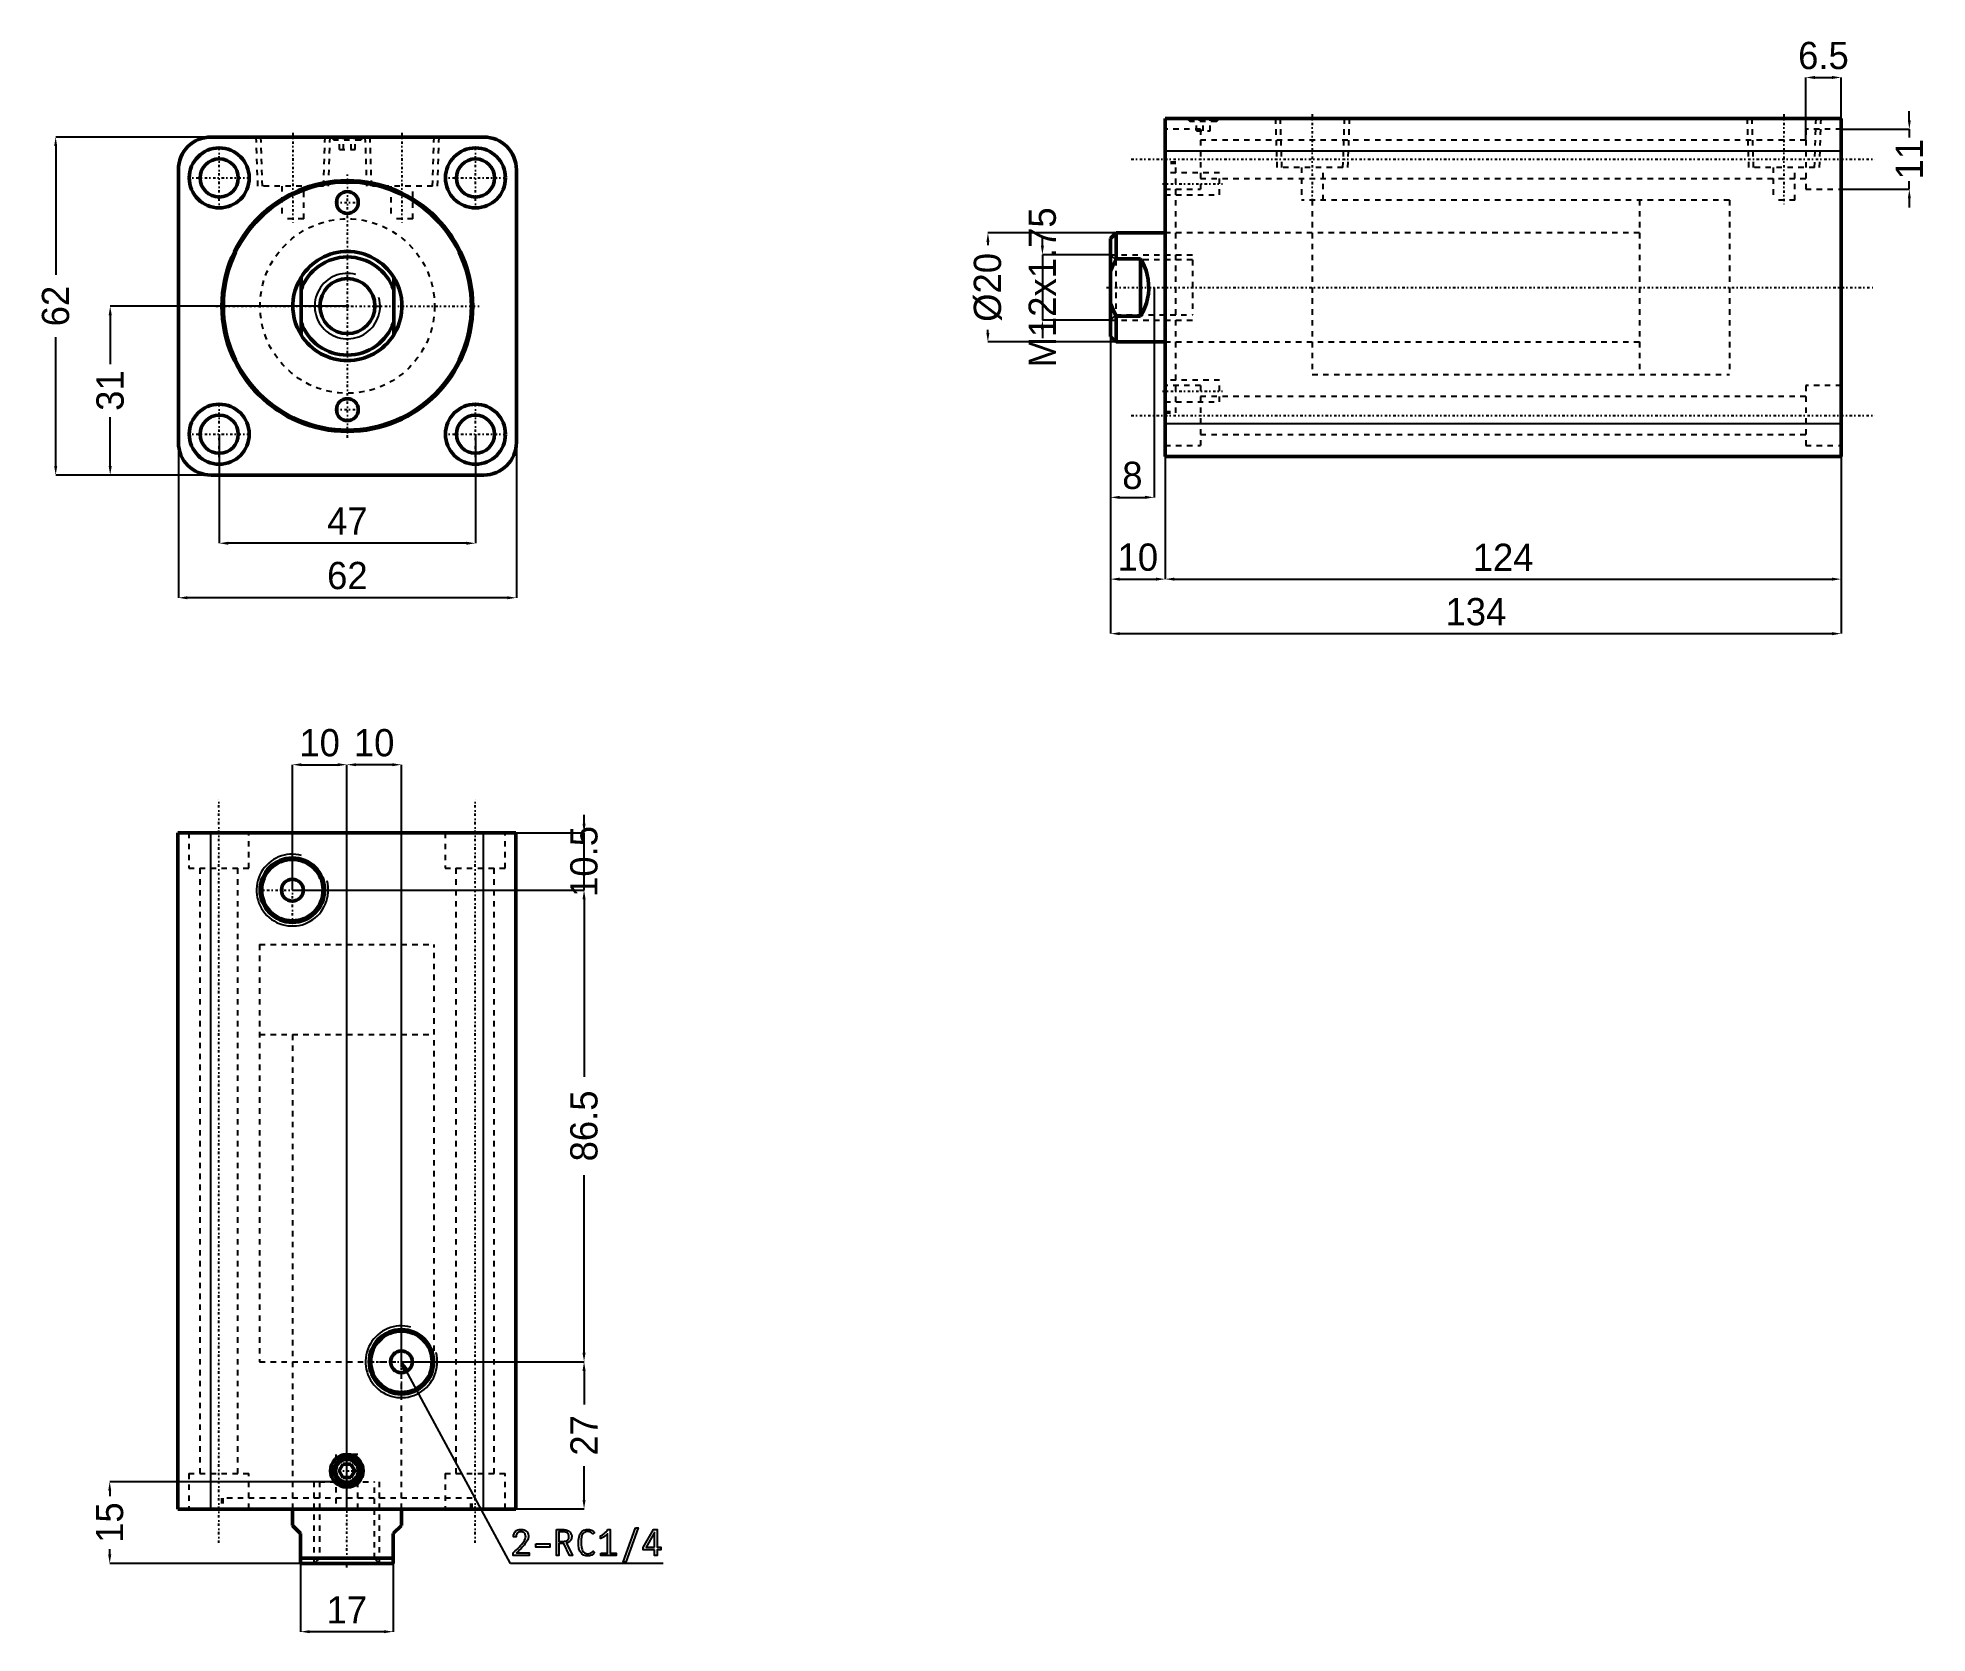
# Model space of a CAD drawing. Header units: millimetres. Extents: x -57 to 290, y -243 to 49.
import ezdxf

# ---------------------------------------------------------------- set-up
doc = ezdxf.new("R2010")
doc.units = ezdxf.units.MM
doc.linetypes.add('Center', pattern=[1.5, 0.45, -0.5, 0.05, -0.5])
doc.linetypes.add('Dashed', pattern=[2, 1, -1])
for name, color, linetype, lineweight in [('2d ConnectionPoints', 7, 'Continuous', 50), ('AM_0', 7, 'Continuous', 50), ('AM_4', 3, 'Continuous', 25), ('AM_5', 3, 'Continuous', 25), ('AM_7', 7, 'Center', 25), ('AM_9', 6, 'Dashed', 25)]:
    doc.layers.add(name, color=color, linetype=linetype, lineweight=lineweight)
doc.dimstyles.new('ISO-25', dxfattribs={"dimtxt": 2.5, "dimasz": 2.5, "dimexe": 1.25, "dimexo": 0.625, "dimtad": 1, "dimtxsty": 'Standard', "dimcen": 2.5, "dimadec": 0, "dimazin": 0, "dimtfac": 1, "dimtmove": 0, "dimatfit": 3, "dimfxl": 1, "dimarcsym": 0})

# ---------------------------------------------------------------- blocks, each defined once
blk = doc.blocks.new('1_RODcxhc2_a_sd_32_60_IN_0_in_CXHC2_A_IN_SD_32_60ST_0_0__0')
at = {"layer": 'AM_0'}
for p, q in [((-8.5, -5.27), (-8.5, 5.27)), ((8.5, 5.27), (8.5, -5.27))]:
    blk.add_line(p, q, dxfattribs=at)
for points in [[(-8.5, 5.27), (-8.93, 4.51), (-9.29, 3.71), (-9.57, 2.89), (-9.79, 2.04), (-9.93, 1.18), (-10, 0.31), (-9.98, -0.56), (-9.9, -1.43), (-9.74, -2.29), (-9.5, -3.13), (-9.19, -3.94), (-8.81, -4.73), (-8.5, -5.27)], [(8.5, -5.27), (8.93, -4.51), (9.29, -3.71), (9.57, -2.89), (9.79, -2.04), (9.93, -1.18), (10, -0.31), (9.98, 0.56), (9.9, 1.43), (9.74, 2.29), (9.5, 3.13), (9.19, 3.94), (8.81, 4.73), (8.5, 5.27)]]:
    blk.add_lwpolyline(points, dxfattribs=at)
blk.add_circle((0, 0), 5.05, dxfattribs=at)
for radius, start, end in [(10, 31.7883, 148.2117), (9, 19.1881, 160.8119), (9, 199.1881, 340.8119), (10, 211.7883, 328.2117)]:
    blk.add_arc((0, 0), radius, start, end, dxfattribs=at)
at = {"layer": 'AM_5'}
blk.add_arc((0, 0), 6, 75, 15, dxfattribs=at)
blk = doc.blocks.new('2_bodycxhc2_a_sd_32_60_ASD_0_in_CXHC2_A_IN_SD_32_60ST_0_0__0')
at = {"layer": 'AM_0'}
for p, q in [((25, 31), (-25, 31)), ((-31, 25), (-31, -25)), ((31, -25), (31, 25)), ((-25, -31), (25, -31))]:
    blk.add_line(p, q, dxfattribs=at)
for centre, radius in [((-23.5, 23.5), 5.5), ((23.5, 23.5), 5.5), ((-23.5, 23.5), 3.5), ((23.5, 23.5), 3.5), ((0, 0), 23), ((0, 0), 22.75), ((0, 19), 2), ((0, -19), 2), ((-23.5, -23.5), 5.5), ((-23.5, -23.5), 3.5), ((23.5, -23.5), 5.5), ((23.5, -23.5), 3.5)]:
    blk.add_circle(centre, radius, dxfattribs=at)
for centre, start, end in [((-25, 25), 90, 180), ((25, 25), 0, 90), ((-25, -25), 180, 270), ((25, -25), 270, 360)]:
    blk.add_arc(centre, 6, start, end, dxfattribs=at)
at = {"layer": 'AM_5', "linetype": 'Dashed'}
for p, q in [((-16.77, 31), (-16.48, 22)), ((-3.23, 31), (-3.52, 22)), ((3.23, 31), (3.52, 22)), ((16.77, 31), (16.48, 22))]:
    blk.add_line(p, q, dxfattribs=at)
at = {"layer": 'AM_7'}
for p, q in [((-10, 31.75), (-10, 15.25)), ((10, 31.75), (10, 15.25)), ((-23.5, 17.73), (-23.5, 29.27)), ((0, 31.03), (0, 30.37)), ((23.5, 17.73), (23.5, 29.27)), ((-29.27, 23.5), (-17.73, 23.5)), ((0, -24.15), (0, 24.15)), ((17.73, 23.5), (29.27, 23.5)), ((-2.1, 19), (2.1, 19)), ((-24.15, 0), (24.15, 0)), ((-23.5, -29.27), (-23.5, -17.73)), ((-2.1, -19), (2.1, -19)), ((23.5, -29.27), (23.5, -17.73)), ((-29.27, -23.5), (-17.73, -23.5)), ((17.73, -23.5), (29.27, -23.5))]:
    blk.add_line(p, q, dxfattribs=at)
at = {"layer": 'AM_9'}
for p, q in [((-15.91, 31), (-15.63, 22)), ((-4.37, 22), (-4.09, 31)), ((-3, 31), (-2.4, 30.4)), ((-2.1, 30.7), (-2.4, 30.4)), ((2.4, 30.4), (-2.4, 30.4)), ((2.1, 30.7), (-2.1, 30.7)), ((-1.44, 28.7), (-1.44, 30.7)), ((-1.44, 28.7), (1.44, 28.7)), ((-0.72, 28.7), (-0.72, 30.7)), ((0.72, 28.7), (0.72, 30.7)), ((1.44, 28.7), (1.44, 30.7)), ((2.4, 30.4), (2.1, 30.7)), ((2.4, 30.4), (3, 31)), ((4.09, 31), (4.37, 22)), ((15.63, 22), (15.91, 31)), ((-4.37, 22), (-15.63, 22)), ((-12, 22), (-12, 16)), ((-8, 16), (-8, 22)), ((15.63, 22), (4.37, 22)), ((8, 22), (8, 16)), ((12, 16), (12, 22)), ((-8, 16), (-12, 16)), ((12, 16), (8, 16))]:
    blk.add_line(p, q, dxfattribs=at)
blk.add_circle((0, 0), 16, dxfattribs=at)
blk = doc.blocks.new('*D3')
at = {"layer": 'AM_5', "color": 0, "lineweight": -2}
for p, q in [((-23.5, -23.5), (-23.5, -43.5)), ((23.5, -23.5), (23.5, -43.5)), ((21.83, -43.5), (-21.83, -43.5))]:
    blk.add_line(p, q, dxfattribs=at)
at = {"layer": 'AM_5', "color": 0}
for points in [[(-21.83, -43.22), (-21.83, -43.78), (-23.5, -43.5)], [(21.83, -43.78), (21.83, -43.22), (23.5, -43.5)]]:
    blk.add_solid(points, dxfattribs=at)
at = {"layer": 'Defpoints', "color": 0}
for p in [(-23.5, -23.5), (23.5, -23.5), (-23.5, -43.5)]:
    blk.add_point(p, dxfattribs=at)
at = {"layer": 'AM_5', "color": 0, "insert": (0, -39.41), "char_height": 5, "attachment_point": 5}
blk.add_mtext('47', dxfattribs=at)
blk = doc.blocks.new('*D4')
at = {"layer": 'AM_5', "color": 0, "lineweight": -2}
for p, q in [((-31, 0), (-31, -53.5)), ((31, 0), (31, -53.5)), ((29.33, -53.5), (-29.33, -53.5))]:
    blk.add_line(p, q, dxfattribs=at)
at = {"layer": 'AM_5', "color": 0}
for points in [[(-29.33, -53.22), (-29.33, -53.78), (-31, -53.5)], [(29.33, -53.78), (29.33, -53.22), (31, -53.5)]]:
    blk.add_solid(points, dxfattribs=at)
at = {"layer": 'Defpoints', "color": 0}
for p in [(-31, 0), (31, 0), (-31, -53.5)]:
    blk.add_point(p, dxfattribs=at)
at = {"layer": 'AM_5', "color": 0, "insert": (0, -49.45), "char_height": 5, "attachment_point": 5}
blk.add_mtext('62', dxfattribs=at)
blk = doc.blocks.new('*D5')
at = {"layer": 'AM_5', "color": 0, "lineweight": -2}
for p, q in [((0, 0), (-43.5, 0)), ((-43.5, -1.67), (-43.5, -10.65)), ((-43.5, -29.33), (-43.5, -20.35)), ((0, -31), (-43.5, -31))]:
    blk.add_line(p, q, dxfattribs=at)
at = {"layer": 'AM_5', "color": 0}
for points in [[(-43.22, -1.67), (-43.78, -1.67), (-43.5, 0)], [(-43.78, -29.33), (-43.22, -29.33), (-43.5, -31)]]:
    blk.add_solid(points, dxfattribs=at)
at = {"layer": 'Defpoints', "color": 0}
for p in [(0, 0), (-43.5, -31), (0, -31)]:
    blk.add_point(p, dxfattribs=at)
at = {"layer": 'AM_5', "color": 0, "insert": (-43.5, -15.5), "char_height": 5, "attachment_point": 5, "rotation": 90}
blk.add_mtext('31', dxfattribs=at)
blk = doc.blocks.new('*D6')
at = {"layer": 'AM_5', "color": 0, "lineweight": -2}
for p, q in [((0, 31), (-53.5, 31)), ((-53.5, 29.33), (-53.5, 5.72)), ((-53.5, -29.33), (-53.5, -5.72)), ((0, -31), (-53.5, -31))]:
    blk.add_line(p, q, dxfattribs=at)
at = {"layer": 'AM_5', "color": 0}
for points in [[(-53.22, 29.33), (-53.78, 29.33), (-53.5, 31)], [(-53.78, -29.33), (-53.22, -29.33), (-53.5, -31)]]:
    blk.add_solid(points, dxfattribs=at)
at = {"layer": 'Defpoints', "color": 0}
for p in [(0, 31), (-53.5, -31), (0, -31)]:
    blk.add_point(p, dxfattribs=at)
at = {"layer": 'AM_5', "color": 0, "insert": (-53.5, 0), "char_height": 5, "attachment_point": 5, "rotation": 90}
blk.add_mtext('62', dxfattribs=at)
blk = doc.blocks.new('1_RODcxhc2_a_sd_32_60_IN_0_in_CXHC2_A_IN_SD_32_60ST_0_0__2')
at = {"layer": 'AM_0'}
for p, q in [((-9, 10), (-10, 9)), ((-10, 9), (-10, -9)), ((0, 10), (-9, 10)), ((-9, 10), (-9, 5.27)), ((-4.5, 5.27), (-9, 5.27)), ((-4.5, 5.27), (-4.5, -5.27)), ((-9, -5.27), (-4.5, -5.27)), ((-9, -5.27), (-9, -10)), ((-10, -9), (-9, -10)), ((-9, -10), (0, -10))]:
    blk.add_line(p, q, dxfattribs=at)
for points in [[(-9, 5.27), (-9.55, 4.14), (-10, 2.96)], [(-4.5, -5.27), (-4.07, -4.51), (-3.71, -3.71), (-3.43, -2.89), (-3.21, -2.04), (-3.07, -1.18), (-3, -0.31), (-3.02, 0.56), (-3.1, 1.43), (-3.26, 2.29), (-3.5, 3.13), (-3.81, 3.94), (-4.19, 4.73), (-4.5, 5.27)], [(-10, -2.96), (-9.55, -4.13), (-9, -5.27)]]:
    blk.add_lwpolyline(points, dxfattribs=at)
at = {"layer": 'AM_5', "linetype": 'Dashed'}
for p, q in [((-10, 6), (5, 6)), ((-10, -6), (5, -6))]:
    blk.add_line(p, q, dxfattribs=at)
at = {"layer": 'AM_9'}
for p, q in [((103.5, 16), (87, 16)), ((87, 16), (87, -16)), ((103.5, 16), (103.5, -16)), ((87, 10), (0, 10)), ((-9.05, 5.05), (-10, 6)), ((5, 5.05), (-9.05, 5.05)), ((-9.05, 5.05), (-9.05, -5.05)), ((5, 5.05), (5, -5.05)), ((-10, -6), (-9.05, -5.05)), ((-9.05, -5.05), (5, -5.05)), ((0, -10), (87, -10)), ((87, -16), (103.5, -16))]:
    blk.add_line(p, q, dxfattribs=at)
blk = doc.blocks.new('2_bodycxhc2_a_sd_32_60_ASD_0_in_CXHC2_A_IN_SD_32_60ST_0_0__2')
at = {"layer": 'AM_0'}
for p, q in [((124, 31), (0, 31)), ((0, -31), (0, 31)), ((124, -31), (124, 31)), ((124, -31), (0, -31))]:
    blk.add_line(p, q, dxfattribs=at)
at = {"layer": 'AM_4'}
for p, q in [((124, 25), (0, 25)), ((124, -25), (0, -25))]:
    blk.add_line(p, q, dxfattribs=at)
at = {"layer": 'AM_5', "linetype": 'Dashed'}
for p, q in [((20.23, 31), (20.52, 22)), ((33.77, 31), (33.48, 22)), ((106.73, 31), (107.02, 22)), ((120.27, 31), (119.98, 22))]:
    blk.add_line(p, q, dxfattribs=at)
at = {"layer": 'AM_7'}
for p, q in [((27, 31.75), (27, 15.25)), ((113.5, 31.75), (113.5, 15.25)), ((7, 31.03), (7, 30.37)), ((-6.2, 23.5), (130.2, 23.5)), ((-0.5, 19), (10.5, 19)), ((-10.75, 0), (130.2, 0)), ((-0.5, -19), (10.5, -19)), ((-6.2, -23.5), (130.2, -23.5))]:
    blk.add_line(p, q, dxfattribs=at)
at = {"layer": 'AM_9'}
for p, q in [((6.5, 29), (0, 29)), ((4, 31), (4.6, 30.4)), ((4.9, 30.7), (4.6, 30.4)), ((9.4, 30.4), (4.6, 30.4)), ((9.1, 30.7), (4.9, 30.7)), ((5.75, 28.7), (5.75, 30.7)), ((5.75, 28.7), (8.25, 28.7)), ((6.5, 29), (6.5, 18)), ((7, 28.7), (7, 30.7)), ((8.25, 28.7), (8.25, 30.7)), ((9.4, 30.4), (9.1, 30.7)), ((9.4, 30.4), (10, 31)), ((21.09, 31), (21.37, 22)), ((32.63, 22), (32.91, 31)), ((107.59, 31), (107.87, 22)), ((124, 29), (117.5, 29)), ((117.5, 29), (117.5, 18)), ((119.13, 22), (119.41, 31)), ((117.5, 27), (6.5, 27)), ((2, 23), (0, 23)), ((2, 22.75), (0, 22.75)), ((10, 21), (0, 21)), ((2, -23), (2, 23)), ((10, 17), (10, 21)), ((32.63, 22), (21.37, 22)), ((25, 22), (25, 16)), ((29, 16), (29, 22)), ((119.13, 22), (107.87, 22)), ((111.5, 22), (111.5, 16)), ((115.5, 16), (115.5, 22)), ((0, 18), (6.5, 18)), ((6.5, 20), (117.5, 20)), ((117.5, 18), (124, 18)), ((0, 17), (10, 17)), ((103.5, 16), (25, 16)), ((27, 16), (27, -16)), ((103.5, 16), (103.5, -16)), ((115.5, 16), (111.5, 16)), ((27, 10), (0, 10)), ((0, -10), (27, -10)), ((10, -17), (0, -17)), ((10, -21), (10, -17)), ((27, -16), (103.5, -16)), ((6.5, -18), (0, -18)), ((6.5, -18), (6.5, -29)), ((117.5, -20), (6.5, -20)), ((124, -18), (117.5, -18)), ((117.5, -18), (117.5, -29)), ((0, -21), (10, -21)), ((0, -22.75), (2, -22.75)), ((0, -23), (2, -23)), ((6.5, -27), (117.5, -27)), ((0, -29), (6.5, -29)), ((117.5, -29), (124, -29))]:
    blk.add_line(p, q, dxfattribs=at)
blk = doc.blocks.new('*D18')
at = {"layer": 'AM_5', "color": 0, "lineweight": -2}
for p, q in [((286.48, 34.09), (286.48, 35.75)), ((273.98, 32.42), (286.48, 32.42)), ((286.48, 32.42), (286.48, 30.92)), ((273.98, 21.42), (286.48, 21.42)), ((286.48, 21.42), (286.48, 22.92)), ((286.48, 19.75), (286.48, 18.09))]:
    blk.add_line(p, q, dxfattribs=at)
at = {"layer": 'AM_5', "color": 0}
for points in [[(286.2, 34.09), (286.76, 34.09), (286.48, 32.42)], [(286.76, 19.75), (286.2, 19.75), (286.48, 21.42)]]:
    blk.add_solid(points, dxfattribs=at)
at = {"layer": 'Defpoints', "color": 0}
for p in [(273.98, 32.42), (273.98, 21.42), (286.48, 21.42)]:
    blk.add_point(p, dxfattribs=at)
at = {"layer": 'AM_5', "color": 0, "insert": (286.48, 26.92), "char_height": 5, "attachment_point": 5, "rotation": 90}
blk.add_mtext('11', dxfattribs=at)
blk = doc.blocks.new('*D19')
at = {"layer": 'AM_5', "color": 0, "lineweight": -2}
for p, q in [((267.48, 30.42), (267.48, 41.92)), ((269.15, 41.92), (272.31, 41.92)), ((273.98, 32.42), (273.98, 41.92))]:
    blk.add_line(p, q, dxfattribs=at)
at = {"layer": 'AM_5', "color": 0}
for points in [[(269.15, 42.2), (269.15, 41.64), (267.48, 41.92)], [(272.31, 41.64), (272.31, 42.2), (273.98, 41.92)]]:
    blk.add_solid(points, dxfattribs=at)
at = {"layer": 'Defpoints', "color": 0}
for p in [(273.98, 41.92), (273.98, 32.42), (267.48, 30.42)]:
    blk.add_point(p, dxfattribs=at)
at = {"layer": 'AM_5', "color": 0, "insert": (270.73, 45.92), "char_height": 5, "attachment_point": 5}
blk.add_mtext('6.5', dxfattribs=at)
blk = doc.blocks.new('*D20')
at = {"layer": 'AM_5', "color": 0, "lineweight": -2}
for p, q in [((149.98, 3.42), (149.98, -50.08)), ((273.98, 3.42), (273.98, -50.08)), ((151.65, -50.08), (272.31, -50.08))]:
    blk.add_line(p, q, dxfattribs=at)
at = {"layer": 'AM_5', "color": 0}
for points in [[(151.65, -49.8), (151.65, -50.36), (149.98, -50.08)], [(272.31, -50.36), (272.31, -49.8), (273.98, -50.08)]]:
    blk.add_solid(points, dxfattribs=at)
at = {"layer": 'Defpoints', "color": 0}
for p in [(149.98, 3.42), (273.98, 3.42), (273.98, -50.08)]:
    blk.add_point(p, dxfattribs=at)
at = {"layer": 'AM_5', "color": 0, "insert": (211.98, -46.08), "char_height": 5, "attachment_point": 5}
blk.add_mtext('124', dxfattribs=at)
blk = doc.blocks.new('*D21')
at = {"layer": 'AM_5', "color": 0, "lineweight": -2}
for p, q in [((139.98, 3.42), (139.98, -60.08)), ((273.98, 3.42), (273.98, -60.08)), ((141.65, -60.08), (272.31, -60.08))]:
    blk.add_line(p, q, dxfattribs=at)
at = {"layer": 'AM_5', "color": 0}
for points in [[(141.65, -59.8), (141.65, -60.36), (139.98, -60.08)], [(272.31, -60.36), (272.31, -59.8), (273.98, -60.08)]]:
    blk.add_solid(points, dxfattribs=at)
at = {"layer": 'Defpoints', "color": 0}
for p in [(139.98, 3.42), (273.98, 3.42), (273.98, -60.08)]:
    blk.add_point(p, dxfattribs=at)
at = {"layer": 'AM_5', "color": 0, "insert": (206.98, -56.08), "char_height": 5, "attachment_point": 5}
blk.add_mtext('134', dxfattribs=at)
blk = doc.blocks.new('*D22')
at = {"layer": 'AM_5', "color": 0, "lineweight": -2}
for p, q in [((139.98, 3.42), (139.98, -35.08)), ((147.98, 3.42), (147.98, -35.08)), ((141.65, -35.08), (146.31, -35.08))]:
    blk.add_line(p, q, dxfattribs=at)
at = {"layer": 'AM_5', "color": 0}
for points in [[(141.65, -34.8), (141.65, -35.36), (139.98, -35.08)], [(146.31, -35.36), (146.31, -34.8), (147.98, -35.08)]]:
    blk.add_solid(points, dxfattribs=at)
at = {"layer": 'Defpoints', "color": 0}
for p in [(139.98, 3.42), (147.98, 3.42), (147.98, -35.08)]:
    blk.add_point(p, dxfattribs=at)
at = {"layer": 'AM_5', "color": 0, "insert": (143.98, -31.08), "char_height": 5, "attachment_point": 5}
blk.add_mtext('8', dxfattribs=at)
blk = doc.blocks.new('*D23')
at = {"layer": 'AM_5', "color": 0, "lineweight": -2}
for p, q in [((139.98, 3.42), (139.98, -50.08)), ((149.98, 3.42), (149.98, -50.08)), ((141.65, -50.08), (148.31, -50.08))]:
    blk.add_line(p, q, dxfattribs=at)
at = {"layer": 'AM_5', "color": 0}
for points in [[(141.65, -49.8), (141.65, -50.36), (139.98, -50.08)], [(148.31, -50.36), (148.31, -49.8), (149.98, -50.08)]]:
    blk.add_solid(points, dxfattribs=at)
at = {"layer": 'Defpoints', "color": 0}
for p in [(139.98, 3.42), (149.98, 3.42), (149.98, -50.08)]:
    blk.add_point(p, dxfattribs=at)
at = {"layer": 'AM_5', "color": 0, "insert": (144.98, -46.08), "char_height": 5, "attachment_point": 5}
blk.add_mtext('10', dxfattribs=at)
blk = doc.blocks.new('*D24')
at = {"layer": 'AM_5', "color": 0, "lineweight": -2}
for p, q in [((140.98, 13.42), (117.48, 13.42)), ((117.48, 11.75), (117.48, 11.17)), ((117.48, -4.91), (117.48, -4.33)), ((140.98, -6.58), (117.48, -6.58))]:
    blk.add_line(p, q, dxfattribs=at)
at = {"layer": 'AM_5', "color": 0}
for points in [[(117.76, 11.75), (117.2, 11.75), (117.48, 13.42)], [(117.2, -4.91), (117.76, -4.91), (117.48, -6.58)]]:
    blk.add_solid(points, dxfattribs=at)
at = {"layer": 'Defpoints', "color": 0}
for p in [(140.98, 13.42), (117.48, -6.58), (140.98, -6.58)]:
    blk.add_point(p, dxfattribs=at)
at = {"layer": 'AM_5', "color": 0, "insert": (117.48, 3.42), "char_height": 5, "attachment_point": 5, "rotation": 90}
blk.add_mtext('Ø20', dxfattribs=at)
blk = doc.blocks.new('*D25')
at = {"layer": 'AM_5', "color": 0, "lineweight": -2}
for p, q in [((127.48, 11.09), (127.48, 12.75)), ((139.98, 9.42), (127.48, 9.42)), ((127.48, 9.42), (127.48, -2.58)), ((139.98, -2.58), (127.48, -2.58)), ((127.48, -4.25), (127.48, -5.91))]:
    blk.add_line(p, q, dxfattribs=at)
at = {"layer": 'AM_5', "color": 0}
for points in [[(127.2, 11.09), (127.76, 11.09), (127.48, 9.42)], [(127.76, -4.25), (127.2, -4.25), (127.48, -2.58)]]:
    blk.add_solid(points, dxfattribs=at)
at = {"layer": 'Defpoints', "color": 0}
for p in [(139.98, 9.42), (127.48, -2.58), (139.98, -2.58)]:
    blk.add_point(p, dxfattribs=at)
at = {"layer": 'AM_5', "color": 0, "insert": (127.48, 3.42), "char_height": 5, "attachment_point": 5, "rotation": 90}
blk.add_mtext('M12x1.75', dxfattribs=at)
blk = doc.blocks.new('1_RODcxhc2_a_sd_32_60_IN_0_in_CXHC2_A_IN_SD_32_60ST_0_0__4')
at = {"layer": 'AM_0'}
for p, q in [((-10, 0), (-10, -3)), ((10, -3), (10, 0)), ((-8.5, -4.5), (-10, -3)), ((10, -3), (8.5, -4.5)), ((-8.5, -10), (-8.5, -4.5)), ((8.5, -4.5), (8.5, -10)), ((-8.5, -9), (8.5, -9)), ((-8.5, -10), (8.5, -10))]:
    blk.add_line(p, q, dxfattribs=at)
at = {"layer": 'AM_5', "linetype": 'Dashed'}
for p, q in [((-6, -10), (-6, 5)), ((6, -10), (6, 5))]:
    blk.add_line(p, q, dxfattribs=at)
at = {"layer": 'AM_7'}
blk.add_line((0, -10.75), (0, 130.2), dxfattribs=at)
at = {"layer": 'AM_9'}
for p, q in [((-16, 103.5), (16, 103.5)), ((-16, 103.5), (-16, 87)), ((16, 87), (16, 103.5)), ((-16, 87), (16, 87)), ((-10, 87), (-10, 0)), ((10, 0), (10, 87)), ((-5.053, 5), (5.053, 5)), ((-5.053, 5), (-5.053, -9.053)), ((5.053, -9.053), (5.053, 5)), ((-5.053, -9.053), (-6, -10)), ((-5.053, -9.053), (5.053, -9.053)), ((6, -10), (5.053, -9.053))]:
    blk.add_line(p, q, dxfattribs=at)
blk = doc.blocks.new('2_bodycxhc2_a_sd_32_60_ASD_0_in_CXHC2_A_IN_SD_32_60ST_0_0__4')
at = {"layer": 'AM_0'}
for p, q in [((-31, 124), (-31, 0)), ((31, 124), (-31, 124)), ((31, 124), (31, 0)), ((-0.72, 8.25), (-1.44, 7)), ((-1.44, 7), (-0.72, 5.75)), ((0.72, 8.25), (-0.72, 8.25)), ((1.44, 7), (0.72, 8.25)), ((0.72, 5.75), (1.44, 7)), ((-0.72, 5.75), (0.72, 5.75)), ((31, 0), (-31, 0))]:
    blk.add_line(p, q, dxfattribs=at)
for centre, radius in [((-10, 113.5), 5.91), ((-10, 113.5), 5.63), ((-10, 113.5), 2), ((10, 27), 5.91), ((10, 27), 5.63), ((10, 27), 2), ((0, 7), 3), ((0, 7), 2.4), ((0, 7), 2.1)]:
    blk.add_circle(centre, radius, dxfattribs=at)
at = {"layer": 'AM_4'}
for p, q in [((-25, 124), (-25, 0)), ((25, 124), (25, 0))]:
    blk.add_line(p, q, dxfattribs=at)
at = {"layer": 'AM_5'}
for centre in [(-10, 113.5), (10, 27)]:
    blk.add_arc(centre, 6.58, 75, 15, dxfattribs=at)
at = {"layer": 'AM_7'}
for p, q in [((-23.5, -6.2), (-23.5, 130.2)), ((23.5, -6.2), (23.5, 130.2)), ((-10, 107.29), (-10, 119.71)), ((-16.21, 113.5), (-3.79, 113.5)), ((10, 20.79), (10, 33.21)), ((3.79, 27), (16.21, 27)), ((-3.15, 7), (3.15, 7))]:
    blk.add_line(p, q, dxfattribs=at)
at = {"layer": 'AM_9'}
for p, q in [((-29, 124), (-29, 117.5)), ((-18, 117.5), (-18, 124)), ((18, 124), (18, 117.5)), ((29, 117.5), (29, 124)), ((-29, 117.5), (-18, 117.5)), ((-27, 117.5), (-27, 6.5)), ((-20, 6.5), (-20, 117.5)), ((18, 117.5), (29, 117.5)), ((20, 117.5), (20, 6.5)), ((27, 6.5), (27, 117.5)), ((-16, 103.5), (16, 103.5)), ((-16, 103.5), (-16, 27)), ((16, 27), (16, 103.5)), ((-16, 27), (16, 27)), ((-10, 27), (-10, 0)), ((10, 0), (10, 27)), ((2, 10), (-2, 10)), ((-2, 10), (-2, 0)), ((2, 0), (2, 10)), ((-29, 6.5), (-18, 6.5)), ((-29, 6.5), (-29, 0)), ((-18, 0), (-18, 6.5)), ((18, 6.5), (29, 6.5)), ((18, 6.5), (18, 0)), ((29, 0), (29, 6.5)), ((23, 2), (-23, 2)), ((-23, 2), (-23, 0)), ((-22.75, 2), (-22.75, 0)), ((22.75, 0), (22.75, 2)), ((23, 0), (23, 2))]:
    blk.add_line(p, q, dxfattribs=at)
blk = doc.blocks.new('*D36')
at = {"layer": 'AM_5', "color": 0, "lineweight": -2}
for p, q in [((-8.59, -225.11), (-8.59, -243.11)), ((8.41, -225.11), (8.41, -243.11)), ((6.74, -243.11), (-6.92, -243.11))]:
    blk.add_line(p, q, dxfattribs=at)
at = {"layer": 'AM_5', "color": 0}
for points in [[(-6.92, -242.84), (-6.92, -243.39), (-8.59, -243.11)], [(6.74, -243.39), (6.74, -242.84), (8.41, -243.11)]]:
    blk.add_solid(points, dxfattribs=at)
at = {"layer": 'Defpoints', "color": 0}
for p in [(-8.59, -225.11), (8.41, -225.11), (-8.59, -243.11)]:
    blk.add_point(p, dxfattribs=at)
at = {"layer": 'AM_5', "color": 0, "insert": (-0.09, -239.11), "char_height": 5, "attachment_point": 5}
blk.add_mtext('17', dxfattribs=at)
blk = doc.blocks.new('*D37')
at = {"layer": 'AM_5', "color": 0, "lineweight": -2}
for p, q in [((-0.09, -215.61), (-43.59, -215.61)), ((-43.59, -217.28), (-43.59, -218.28)), ((-43.59, -228.95), (-43.59, -227.95)), ((-0.09, -230.61), (-43.59, -230.61))]:
    blk.add_line(p, q, dxfattribs=at)
at = {"layer": 'AM_5', "color": 0}
for points in [[(-43.31, -217.28), (-43.87, -217.28), (-43.59, -215.61)], [(-43.87, -228.95), (-43.31, -228.95), (-43.59, -230.61)]]:
    blk.add_solid(points, dxfattribs=at)
at = {"layer": 'Defpoints', "color": 0}
for p in [(-43.59, -215.61), (-0.09, -215.61), (-0.09, -230.61)]:
    blk.add_point(p, dxfattribs=at)
at = {"layer": 'AM_5', "color": 0, "insert": (-43.59, -223.11), "char_height": 5, "attachment_point": 5, "rotation": 90}
blk.add_mtext('15', dxfattribs=at)
blk = doc.blocks.new('*D38')
at = {"layer": 'AM_5', "color": 0, "lineweight": -2}
for p, q in [((9.91, -193.61), (43.41, -193.61)), ((43.41, -195.28), (43.41, -201.45)), ((43.41, -218.95), (43.41, -212.78)), ((-0.09, -220.61), (43.41, -220.61))]:
    blk.add_line(p, q, dxfattribs=at)
at = {"layer": 'AM_5', "color": 0}
for points in [[(43.69, -195.28), (43.13, -195.28), (43.41, -193.61)], [(43.13, -218.95), (43.69, -218.95), (43.41, -220.61)]]:
    blk.add_solid(points, dxfattribs=at)
at = {"layer": 'Defpoints', "color": 0}
for p in [(9.91, -193.61), (43.41, -193.61), (-0.09, -220.61)]:
    blk.add_point(p, dxfattribs=at)
at = {"layer": 'AM_5', "color": 0, "insert": (43.41, -207.11), "char_height": 5, "attachment_point": 5, "rotation": 90}
blk.add_mtext('27', dxfattribs=at)
blk = doc.blocks.new('*D39')
at = {"layer": 'AM_5', "color": 0, "lineweight": -2}
for p, q in [((-10.09, -107.11), (43.41, -107.11)), ((43.41, -108.78), (43.41, -141.36)), ((43.41, -191.95), (43.41, -159.36)), ((9.91, -193.61), (43.41, -193.61))]:
    blk.add_line(p, q, dxfattribs=at)
at = {"layer": 'AM_5', "color": 0}
for points in [[(43.69, -108.78), (43.13, -108.78), (43.41, -107.11)], [(43.13, -191.95), (43.69, -191.95), (43.41, -193.61)]]:
    blk.add_solid(points, dxfattribs=at)
at = {"layer": 'Defpoints', "color": 0}
for p in [(-10.09, -107.11), (43.41, -107.11), (9.91, -193.61)]:
    blk.add_point(p, dxfattribs=at)
at = {"layer": 'AM_5', "color": 0, "insert": (43.41, -150.36), "char_height": 5, "attachment_point": 5, "rotation": 90}
blk.add_mtext('86.5', dxfattribs=at)
blk = doc.blocks.new('*D40')
at = {"layer": 'AM_5', "color": 0, "lineweight": -2}
for p, q in [((43.41, -94.95), (43.41, -93.28)), ((-0.09, -96.61), (43.41, -96.61)), ((43.41, -107.11), (43.41, -96.61)), ((-10.09, -107.11), (43.41, -107.11)), ((43.41, -108.78), (43.41, -110.45))]:
    blk.add_line(p, q, dxfattribs=at)
at = {"layer": 'AM_5', "color": 0}
for points in [[(43.13, -94.95), (43.69, -94.95), (43.41, -96.61)], [(43.69, -108.78), (43.13, -108.78), (43.41, -107.11)]]:
    blk.add_solid(points, dxfattribs=at)
at = {"layer": 'Defpoints', "color": 0}
for p in [(-0.09, -96.61), (43.41, -96.61), (-10.09, -107.11)]:
    blk.add_point(p, dxfattribs=at)
at = {"layer": 'AM_5', "color": 0, "insert": (43.41, -101.86), "char_height": 5, "attachment_point": 5, "rotation": 90}
blk.add_mtext('10.5', dxfattribs=at)
blk = doc.blocks.new('*D41')
at = {"layer": 'AM_5', "color": 0, "lineweight": -2}
for p, q in [((-0.09, -220.61), (-0.09, -84.11)), ((8.24, -84.11), (1.58, -84.11)), ((9.91, -193.61), (9.91, -84.11))]:
    blk.add_line(p, q, dxfattribs=at)
at = {"layer": 'AM_5', "color": 0}
for points in [[(1.58, -83.84), (1.58, -84.39), (-0.09, -84.11)], [(8.24, -84.39), (8.24, -83.84), (9.91, -84.11)]]:
    blk.add_solid(points, dxfattribs=at)
at = {"layer": 'Defpoints', "color": 0}
for p in [(-0.09, -84.11), (9.91, -193.61), (-0.09, -220.61)]:
    blk.add_point(p, dxfattribs=at)
at = {"layer": 'AM_5', "color": 0, "insert": (4.91, -80.11), "char_height": 5, "attachment_point": 5}
blk.add_mtext('10', dxfattribs=at)
blk = doc.blocks.new('*D42')
at = {"layer": 'AM_5', "color": 0, "lineweight": -2}
for p, q in [((-10.09, -107.11), (-10.09, -84.11)), ((-8.42, -84.11), (-1.76, -84.11)), ((-0.09, -220.61), (-0.09, -84.11))]:
    blk.add_line(p, q, dxfattribs=at)
at = {"layer": 'AM_5', "color": 0}
for points in [[(-8.42, -83.84), (-8.42, -84.39), (-10.09, -84.11)], [(-1.76, -84.39), (-1.76, -83.84), (-0.09, -84.11)]]:
    blk.add_solid(points, dxfattribs=at)
at = {"layer": 'Defpoints', "color": 0}
for p in [(-0.09, -84.11), (-10.09, -107.11), (-0.09, -220.61)]:
    blk.add_point(p, dxfattribs=at)
at = {"layer": 'AM_5', "color": 0, "insert": (-5.09, -80.11), "char_height": 5, "attachment_point": 5}
blk.add_mtext('10', dxfattribs=at)

msp = doc.modelspace()

# ---------------------------------------------------------------- linework, layer by layer
at = {"layer": '2d ConnectionPoints'}
for p in [(0, 0), (149.979, 3.419), (-0.089, -220.614)]:
    msp.add_point(p, dxfattribs=at)
at = {"layer": 'AM_5'}
for p, q in [((29.911, -230.614), (9.911, -193.614)), ((57.911, -230.614), (29.911, -230.614))]:
    msp.add_line(p, q, dxfattribs=at)
for points in [[(9.911, -193.614), (10.996, -194.922), (10.41, -195.239), (9.911, -193.614)], [(30.557, -228.503), (30.557, -228.503), (30.771, -228.308), (31.076, -228.022), (31.076, -228.022), (31.362, -227.745), (31.542, -227.566), (31.542, -227.566), (31.714, -227.385), (31.961, -227.1), (31.961, -227.1), (32.194, -226.801), (32.342, -226.592), (32.342, -226.592), (32.471, -226.384), (32.612, -226.088), (32.612, -226.088), (32.688, -225.811), (32.702, -225.637), (32.702, -225.637), (32.698, -225.539), (32.675, -225.4), (32.675, -225.4), (32.632, -225.272), (32.592, -225.191), (32.592, -225.191), (32.544, -225.117), (32.461, -225.018), (32.461, -225.018), (32.362, -224.936), (32.288, -224.889), (32.288, -224.889), (32.209, -224.851), (32.083, -224.809), (32.083, -224.809), (31.948, -224.786), (31.854, -224.782), (31.854, -224.782), (31.75, -224.786), (31.602, -224.81), (31.602, -224.81), (31.465, -224.853), (31.38, -224.892), (31.38, -224.892), (31.3, -224.941), (31.194, -225.028), (31.194, -225.028), (31.105, -225.133), (31.055, -225.213), (31.055, -225.213), (31.012, -225.299), (30.967, -225.441), (30.967, -225.441), (30.942, -225.597), (30.938, -225.708), (30.45, -225.708), (30.45, -225.708), (30.458, -225.541), (30.497, -225.309), (30.497, -225.309), (30.571, -225.099), (30.639, -224.97), (30.639, -224.97), (30.719, -224.853), (30.86, -224.699), (30.86, -224.699), (31.024, -224.572), (31.147, -224.502), (31.147, -224.502), (31.278, -224.445), (31.484, -224.383), (31.484, -224.383), (31.702, -224.35), (31.854, -224.343), (31.854, -224.343), (31.996, -224.349), (32.203, -224.381), (32.203, -224.381), (32.4, -224.439), (32.527, -224.493), (32.527, -224.493), (32.647, -224.558), (32.807, -224.677), (32.807, -224.677), (32.946, -224.821), (33.026, -224.931), (33.026, -224.931), (33.093, -225.051), (33.166, -225.247), (33.166, -225.247), (33.205, -225.461), (33.213, -225.614), (33.213, -225.614), (33.201, -225.787), (33.143, -226.053), (33.143, -226.053), (33.036, -226.327), (32.936, -226.514), (32.936, -226.514), (32.822, -226.7), (32.637, -226.969), (32.637, -226.969), (32.435, -227.226), (32.291, -227.39), (32.291, -227.39), (32.136, -227.557), (31.876, -227.828), (31.876, -227.828), (31.583, -228.124), (31.37, -228.334), (31.025, -228.672), (33.352, -228.675), (33.352, -229.114), (30.385, -229.114), (30.385, -228.659), (30.557, -228.503)], [(38.327, -224.402), (39.698, -224.402), (39.698, -224.402), (39.839, -224.407), (40.047, -224.436), (40.047, -224.436), (40.25, -224.489), (40.384, -224.538), (40.384, -224.538), (40.512, -224.599), (40.686, -224.712), (40.686, -224.712), (40.84, -224.853), (40.931, -224.962), (40.931, -224.962), (41.009, -225.083), (41.093, -225.286), (41.093, -225.286), (41.139, -225.515), (41.148, -225.682), (41.148, -225.682), (41.137, -225.866), (41.081, -226.116), (41.081, -226.116), (40.977, -226.335), (40.881, -226.464), (40.881, -226.464), (40.768, -226.578), (40.574, -226.723), (40.574, -226.723), (40.351, -226.835), (40.186, -226.891), (41.265, -229.147), (40.738, -229.147), (39.685, -226.969), (39.614, -226.969), (38.808, -226.969), (38.808, -229.114), (38.327, -229.114), (38.327, -224.402)], [(39.471, -226.547), (39.471, -226.547), (39.608, -226.544), (39.799, -226.532), (39.799, -226.532), (39.971, -226.508), (40.075, -226.487), (40.075, -226.487), (40.172, -226.457), (40.303, -226.394), (40.303, -226.394), (40.418, -226.307), (40.486, -226.236), (40.486, -226.236), (40.544, -226.153), (40.607, -226.001), (40.607, -226.001), (40.641, -225.817), (40.647, -225.676), (40.647, -225.676), (40.635, -225.496), (40.573, -225.269), (40.573, -225.269), (40.457, -225.093), (40.35, -225.005), (40.35, -225.005), (40.225, -224.935), (40.015, -224.859), (40.015, -224.859), (39.779, -224.819), (39.607, -224.811), (38.808, -224.811), (38.808, -226.547), (39.471, -226.547)], [(44.043, -229.225), (44.043, -229.225), (43.725, -229.2), (43.312, -229.073), (43.312, -229.073), (42.974, -228.836), (42.791, -228.617), (42.791, -228.617), (42.642, -228.351), (42.479, -227.865), (42.479, -227.865), (42.392, -227.274), (42.375, -226.823), (42.375, -226.823), (42.393, -226.347), (42.487, -225.729), (42.487, -225.729), (42.661, -225.226), (42.822, -224.956), (42.822, -224.956), (43.016, -224.735), (43.365, -224.496), (43.365, -224.496), (43.784, -224.368), (44.101, -224.343), (44.101, -224.343), (44.405, -224.366), (44.806, -224.487), (44.806, -224.487), (45.142, -224.711), (45.33, -224.918), (45.018, -225.172), (45.018, -225.172), (44.93, -225.079), (44.796, -224.965), (44.796, -224.965), (44.66, -224.879), (44.567, -224.837), (44.567, -224.837), (44.476, -224.806), (44.343, -224.771), (44.343, -224.771), (44.215, -224.753), (44.134, -224.749), (44.134, -224.749), (43.949, -224.759), (43.702, -224.807), (43.702, -224.807), (43.492, -224.897), (43.371, -224.98), (43.371, -224.98), (43.265, -225.081), (43.131, -225.263), (43.131, -225.263), (43.026, -225.484), (42.972, -225.651), (42.972, -225.651), (42.929, -225.837), (42.883, -226.149), (42.883, -226.149), (42.858, -226.503), (42.853, -226.761), (42.853, -226.761), (42.865, -227.143), (42.925, -227.643), (42.925, -227.643), (43.038, -228.058), (43.142, -228.287), (43.142, -228.287), (43.272, -228.476), (43.518, -228.681), (43.518, -228.681), (43.828, -228.791), (44.069, -228.812), (44.069, -228.812), (44.321, -228.793), (44.649, -228.692), (44.649, -228.692), (44.914, -228.506), (45.057, -228.334), (45.346, -228.594), (45.346, -228.594), (45.169, -228.821), (44.825, -229.067), (44.825, -229.067), (44.387, -229.199), (44.043, -229.225)], [(46.518, -228.698), (47.714, -228.698), (47.714, -225.182), (47.714, -225.182), (47.65, -225.246), (47.541, -225.347), (47.541, -225.347), (47.418, -225.453), (47.328, -225.526), (47.328, -225.526), (47.234, -225.599), (47.092, -225.702), (47.092, -225.702), (46.949, -225.798), (46.853, -225.858), (46.853, -225.858), (46.76, -225.912), (46.63, -225.978), (46.63, -225.978), (46.512, -226.025), (46.44, -226.046), (46.44, -225.552), (46.44, -225.552), (46.529, -225.51), (46.669, -225.43), (46.669, -225.43), (46.817, -225.33), (46.92, -225.252), (46.92, -225.252), (47.023, -225.168), (47.174, -225.038), (47.174, -225.038), (47.318, -224.904), (47.412, -224.811), (47.412, -224.811), (47.501, -224.72), (47.619, -224.592), (47.619, -224.592), (47.721, -224.474), (47.779, -224.402), (48.195, -224.402), (48.195, -228.698), (49.281, -228.698), (49.281, -229.114), (46.518, -229.114), (46.518, -228.698)], [(52.842, -224.077), (53.336, -224.077), (51.055, -230.349), (50.561, -230.349), (52.842, -224.077)], [(56.335, -228.074), (54.229, -228.074), (54.229, -227.652), (56.147, -224.402), (56.79, -224.402), (56.79, -227.635), (57.492, -227.635), (57.492, -228.074), (56.79, -228.074), (56.79, -229.114), (56.335, -229.114), (56.335, -228.074)], [(56.342, -227.635), (56.342, -224.948), (54.788, -227.635), (56.342, -227.635)], [(34.561, -227.021), (37.161, -227.021), (37.161, -227.606), (34.561, -227.606), (34.561, -227.021)]]:
    msp.add_lwpolyline(points, dxfattribs=at)

# ---------------------------------------------------------------- block references
for name, p in [('2_bodycxhc2_a_sd_32_60_ASD_0_in_CXHC2_A_IN_SD_32_60ST_0_0__2', (149.979, 3.419)), ('2_bodycxhc2_a_sd_32_60_ASD_0_in_CXHC2_A_IN_SD_32_60ST_0_0__0', (0, 0)), ('1_RODcxhc2_a_sd_32_60_IN_0_in_CXHC2_A_IN_SD_32_60ST_0_0__2', (149.979, 3.419)), ('1_RODcxhc2_a_sd_32_60_IN_0_in_CXHC2_A_IN_SD_32_60ST_0_0__0', (0, 0)), ('2_bodycxhc2_a_sd_32_60_ASD_0_in_CXHC2_A_IN_SD_32_60ST_0_0__4', (-0.089, -220.614)), ('1_RODcxhc2_a_sd_32_60_IN_0_in_CXHC2_A_IN_SD_32_60ST_0_0__4', (-0.089, -220.614))]:
    msp.add_blockref(name, p)

# ---------------------------------------------------------------- dimensions: what is measured, and where the dimension line sits
for base, p1, p2, text, picture, middle in [((273.979, 41.919), (267.479, 30.419), (273.979, 32.419), '6.5', '*D19', (270.729, 41.919)), ((-31, -53.5), (31, 0), (-31, 0), '62', '*D4', (0, -53.5)), ((273.979, -60.081), (139.979, 3.419), (273.979, 3.419), '134', '*D21', (206.979, -60.081)), ((147.979, -35.081), (139.979, 3.419), (147.979, 3.419), '8', '*D22', (143.979, -35.081)), ((149.979, -50.081), (139.979, 3.419), (149.979, 3.419), '10', '*D23', (144.979, -50.081)), ((273.979, -50.081), (149.979, 3.419), (273.979, 3.419), '124', '*D20', (211.979, -50.081)), ((-23.5, -43.5), (23.5, -23.5), (-23.5, -23.5), '47', '*D3', (0, -43.5)), ((-0.089, -84.114), (-10.089, -107.114), (-0.089, -220.614), '10', '*D42', (-5.089, -84.114)), ((-0.089, -84.114), (9.911, -193.614), (-0.089, -220.614), '10', '*D41', (4.911, -84.114)), ((-8.589, -243.114), (8.411, -225.114), (-8.589, -225.114), '17', '*D36', (-0.089, -243.114))]:
    dim = msp.add_linear_dim(base=base, p1=p1, p2=p2, text=text, dimstyle='ISO-25', override={"dimtxt": 5, "dimasz": 1.666667, "dimexe": 0, "dimexo": 0, "dimgap": 1.5}, dxfattribs=at)
    dim.commit()
    dim.dimension.update_dxf_attribs({"geometry": picture, "text_midpoint": middle, "dimtype": 160})
for base, p1, p2, text, picture, middle in [((286.479, 21.419), (273.979, 32.419), (273.979, 21.419), '11', '*D18', (286.479, 26.919)), ((-53.5, -31), (0, 31), (0, -31), '62', '*D6', (-53.5, 0)), ((127.479, -2.581), (139.979, 9.419), (139.979, -2.581), 'M12x1.75', '*D25', (127.479, 3.419)), ((117.479, -6.581), (140.979, 13.419), (140.979, -6.581), 'Ø20', '*D24', (117.479, 3.419)), ((-43.5, -31), (0, 0), (0, -31), '31', '*D5', (-43.5, -15.5)), ((43.411, -96.614), (-10.089, -107.114), (-0.089, -96.614), '10.5', '*D40', (43.411, -101.864)), ((43.411, -107.114), (9.911, -193.614), (-10.089, -107.114), '86.5', '*D39', (43.411, -150.364)), ((43.411, -193.614), (-0.089, -220.614), (9.911, -193.614), '27', '*D38', (43.411, -207.114)), ((-43.589, -215.614), (-0.089, -230.614), (-0.089, -215.614), '15', '*D37', (-43.589, -223.114))]:
    dim = msp.add_linear_dim(base=base, p1=p1, p2=p2, angle=90, text=text, dimstyle='ISO-25', override={"dimtxt": 5, "dimasz": 1.666667, "dimexe": 0, "dimexo": 0, "dimgap": 1.5}, dxfattribs=at)
    dim.commit()
    dim.dimension.update_dxf_attribs({"geometry": picture, "text_midpoint": middle, "dimtype": 160, "text_rotation": 90})

doc.saveas('drawing.dxf')
